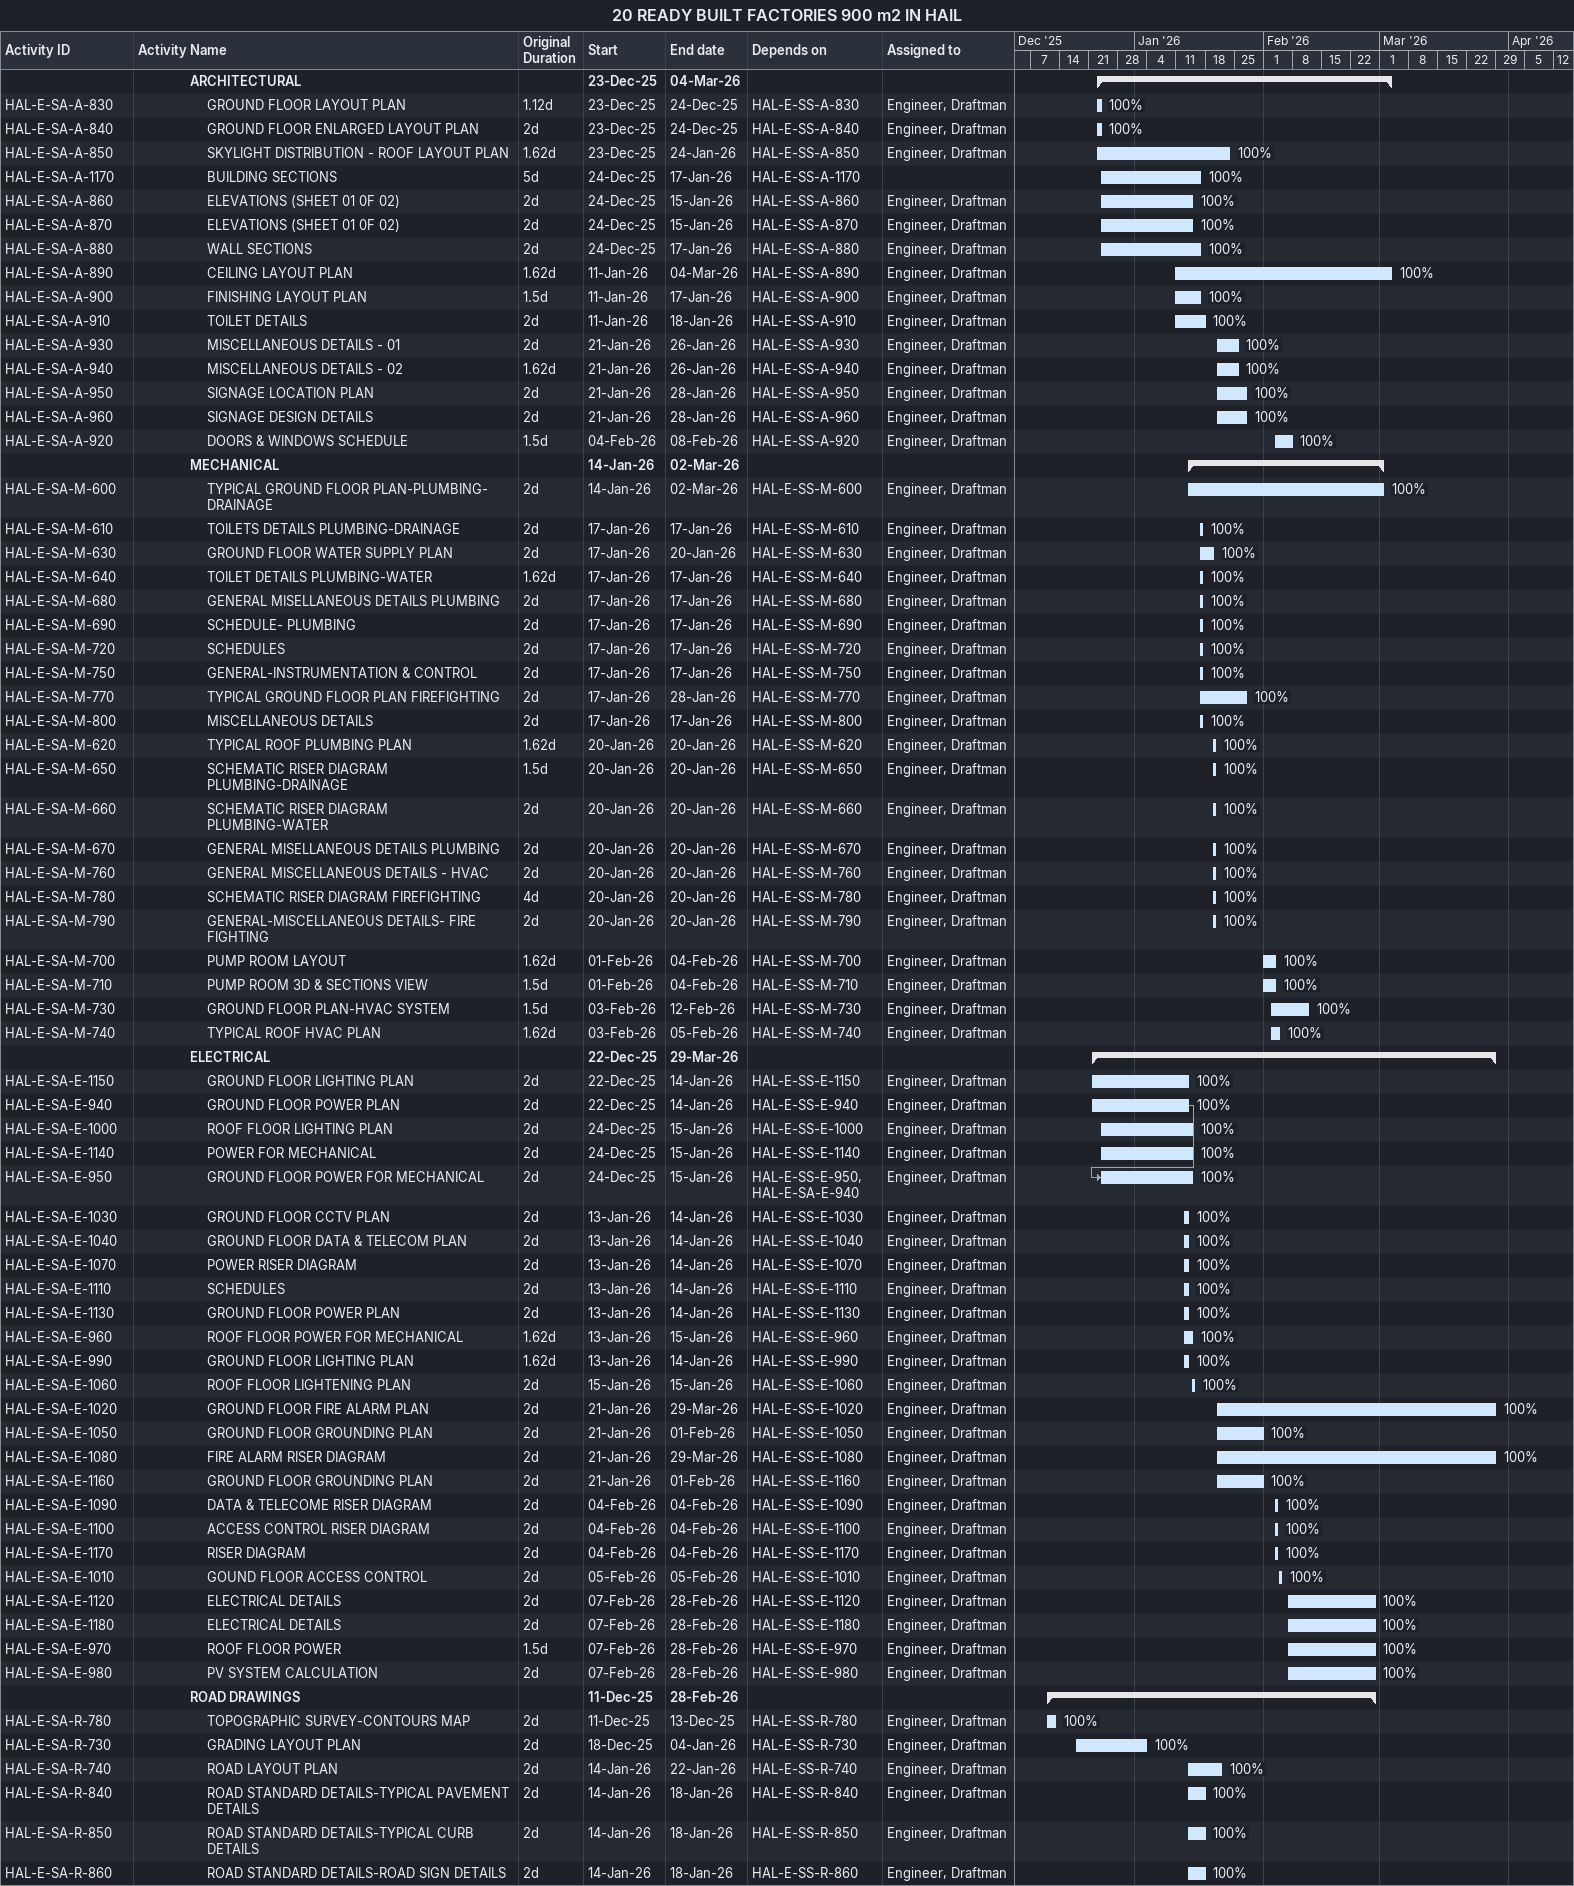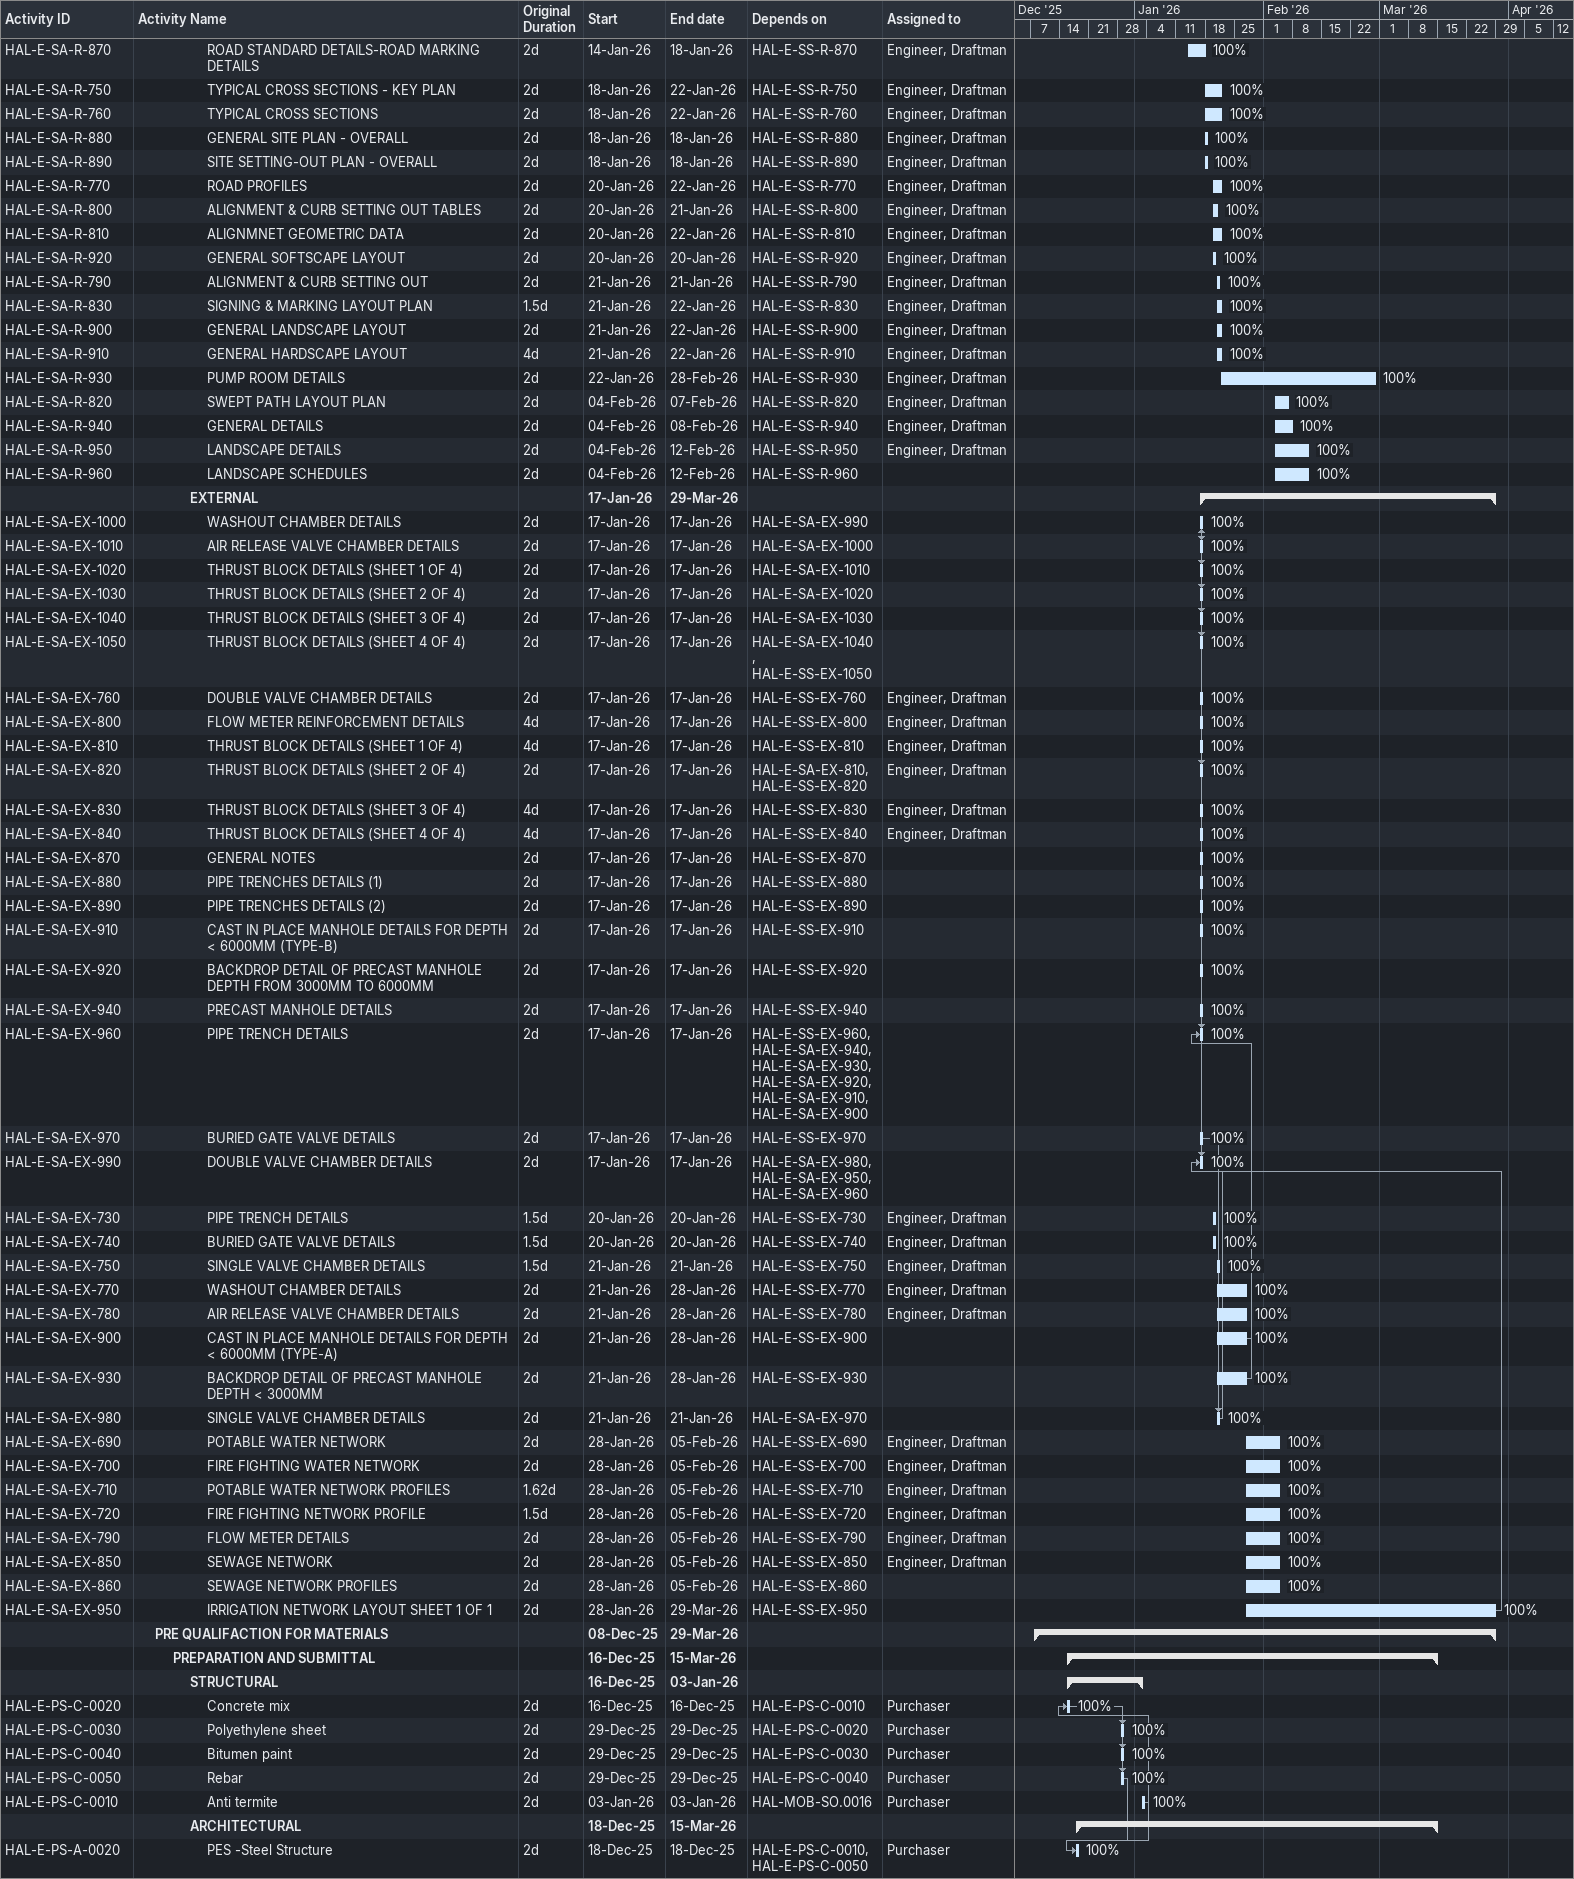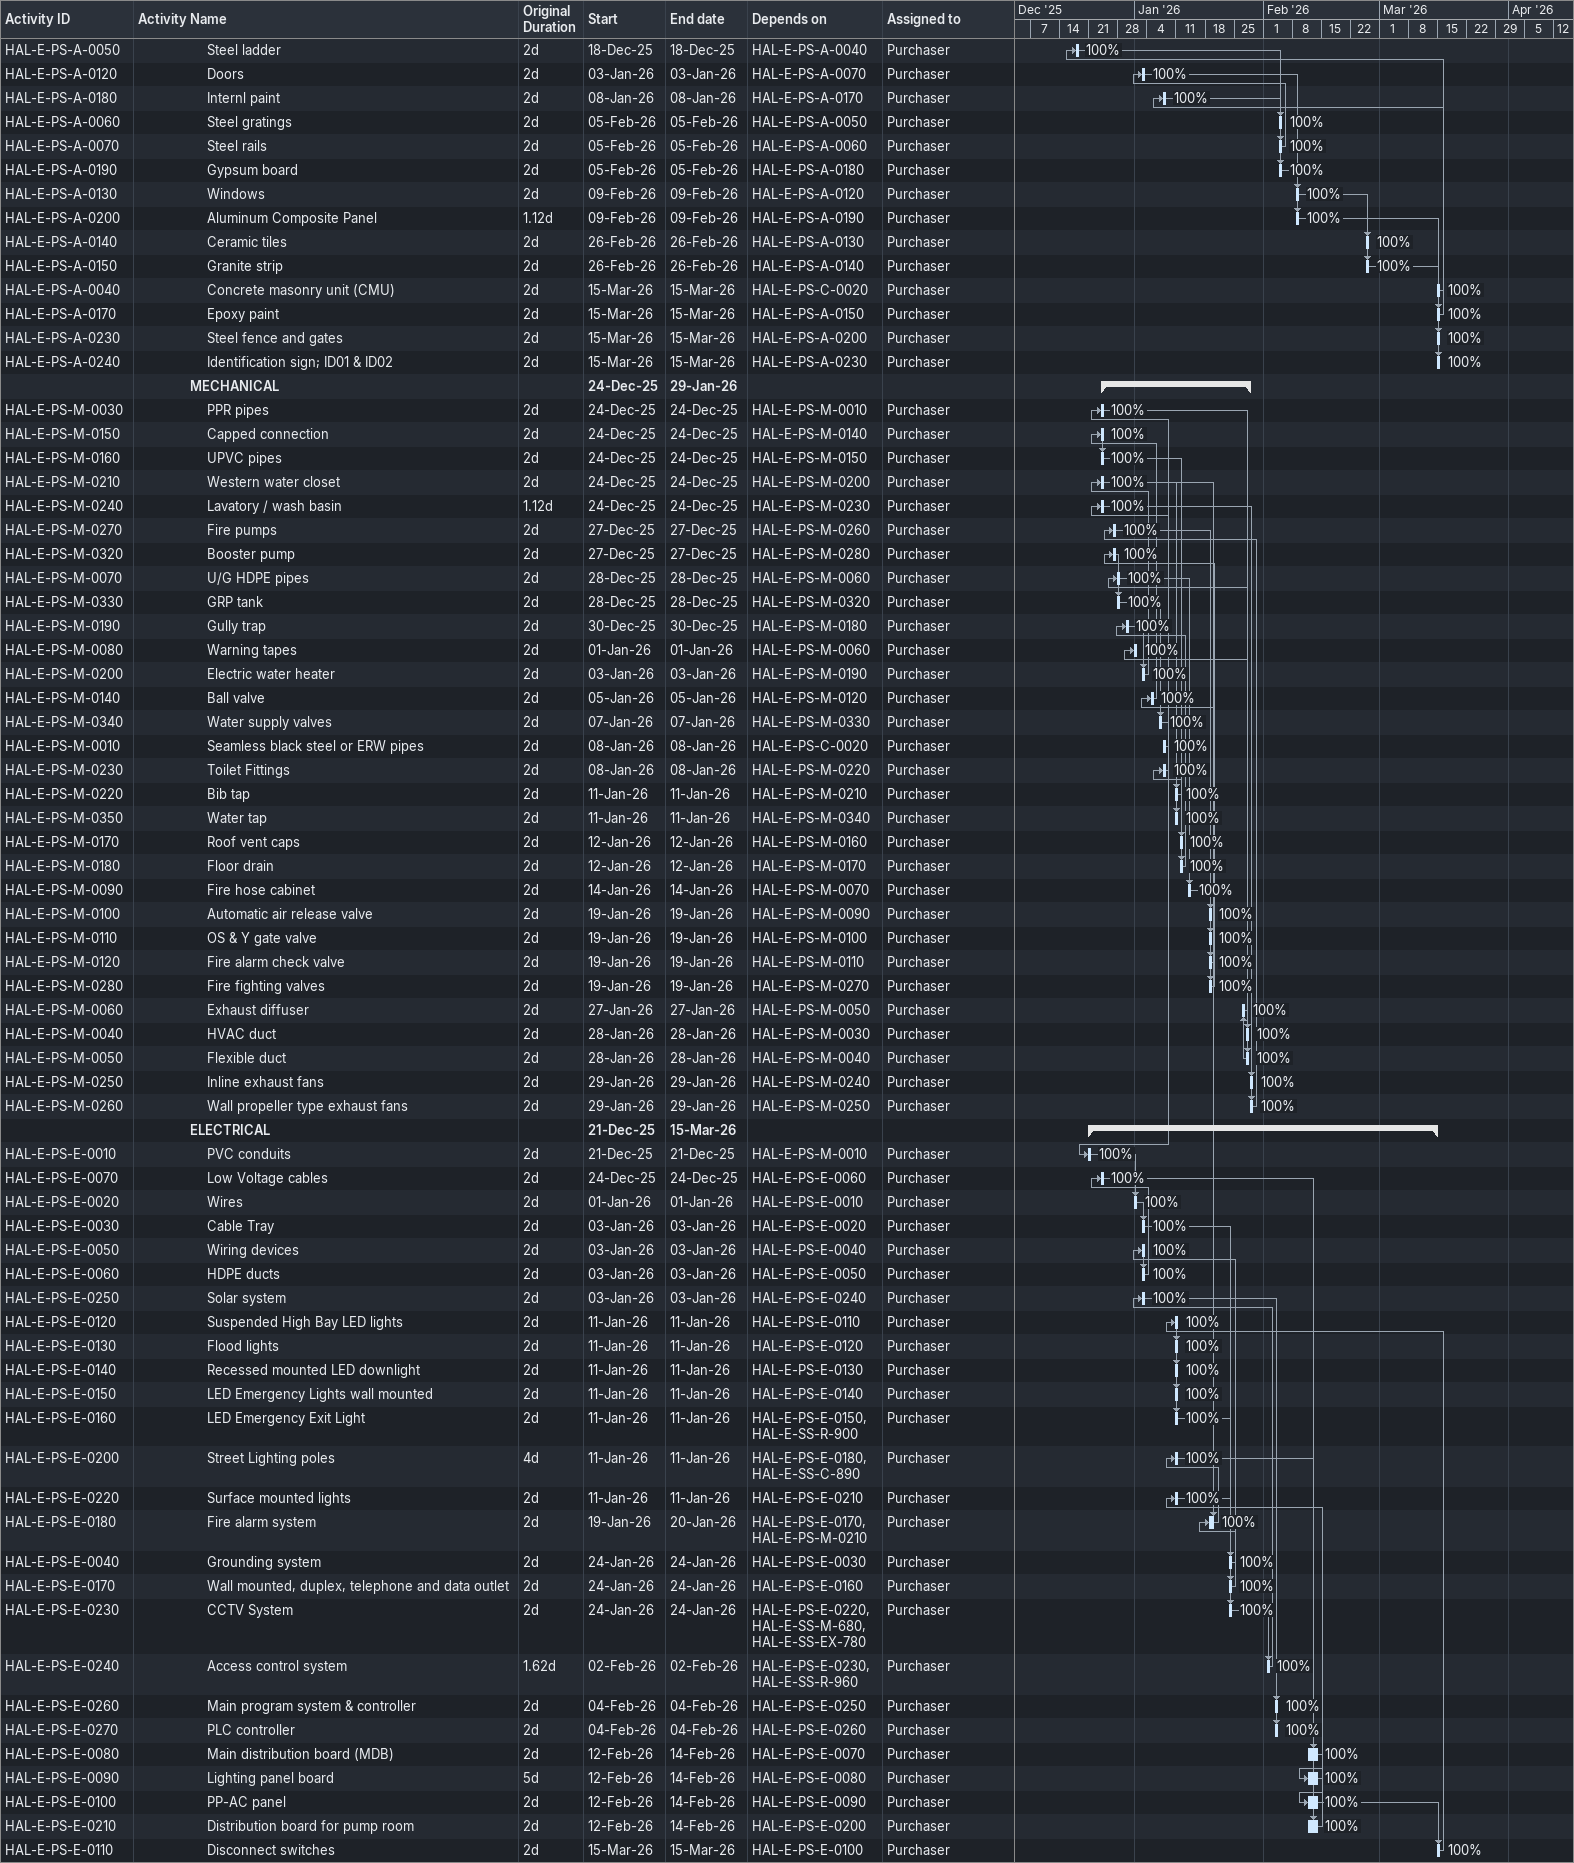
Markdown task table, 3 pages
20 READY BUILT FACTORIES 900 m2 IN HAIL

| ID | Level | Task | Original duration | Start | Finish | Predecessors | Resources | % complete |
|---|---|---|---|---|---|---|---|---|
|  | 4 | **ARCHITECTURAL** |  | 2025-12-23 | 2026-03-04 |  |  |  |
| HAL-E-SA-A-830 | 5 | GROUND FLOOR LAYOUT PLAN | 1.12d | 2025-12-23 | 2025-12-24 | HAL-E-SS-A-830 | Engineer, Draftman | 100 |
| HAL-E-SA-A-840 | 5 | GROUND FLOOR ENLARGED LAYOUT PLAN | 2d | 2025-12-23 | 2025-12-24 | HAL-E-SS-A-840 | Engineer, Draftman | 100 |
| HAL-E-SA-A-850 | 5 | SKYLIGHT DISTRIBUTION - ROOF LAYOUT PLAN | 1.62d | 2025-12-23 | 2026-01-24 | HAL-E-SS-A-850 | Engineer, Draftman | 100 |
| HAL-E-SA-A-1170 | 5 | BUILDING SECTIONS | 5d | 2025-12-24 | 2026-01-17 | HAL-E-SS-A-1170 |  | 100 |
| HAL-E-SA-A-860 | 5 | ELEVATIONS (SHEET 01 0F 02) | 2d | 2025-12-24 | 2026-01-15 | HAL-E-SS-A-860 | Engineer, Draftman | 100 |
| HAL-E-SA-A-870 | 5 | ELEVATIONS (SHEET 01 0F 02) | 2d | 2025-12-24 | 2026-01-15 | HAL-E-SS-A-870 | Engineer, Draftman | 100 |
| HAL-E-SA-A-880 | 5 | WALL SECTIONS | 2d | 2025-12-24 | 2026-01-17 | HAL-E-SS-A-880 | Engineer, Draftman | 100 |
| HAL-E-SA-A-890 | 5 | CEILING LAYOUT PLAN | 1.62d | 2026-01-11 | 2026-03-04 | HAL-E-SS-A-890 | Engineer, Draftman | 100 |
| HAL-E-SA-A-900 | 5 | FINISHING LAYOUT PLAN | 1.5d | 2026-01-11 | 2026-01-17 | HAL-E-SS-A-900 | Engineer, Draftman | 100 |
| HAL-E-SA-A-910 | 5 | TOILET DETAILS | 2d | 2026-01-11 | 2026-01-18 | HAL-E-SS-A-910 | Engineer, Draftman | 100 |
| HAL-E-SA-A-930 | 5 | MISCELLANEOUS DETAILS - 01 | 2d | 2026-01-21 | 2026-01-26 | HAL-E-SS-A-930 | Engineer, Draftman | 100 |
| HAL-E-SA-A-940 | 5 | MISCELLANEOUS DETAILS - 02 | 1.62d | 2026-01-21 | 2026-01-26 | HAL-E-SS-A-940 | Engineer, Draftman | 100 |
| HAL-E-SA-A-950 | 5 | SIGNAGE LOCATION PLAN | 2d | 2026-01-21 | 2026-01-28 | HAL-E-SS-A-950 | Engineer, Draftman | 100 |
| HAL-E-SA-A-960 | 5 | SIGNAGE DESIGN DETAILS | 2d | 2026-01-21 | 2026-01-28 | HAL-E-SS-A-960 | Engineer, Draftman | 100 |
| HAL-E-SA-A-920 | 5 | DOORS & WINDOWS SCHEDULE | 1.5d | 2026-02-04 | 2026-02-08 | HAL-E-SS-A-920 | Engineer, Draftman | 100 |
|  | 4 | **MECHANICAL** |  | 2026-01-14 | 2026-03-02 |  |  |  |
| HAL-E-SA-M-600 | 5 | TYPICAL GROUND FLOOR PLAN-PLUMBING- DRAINAGE | 2d | 2026-01-14 | 2026-03-02 | HAL-E-SS-M-600 | Engineer, Draftman | 100 |
| HAL-E-SA-M-610 | 5 | TOILETS DETAILS PLUMBING-DRAINAGE | 2d | 2026-01-17 | 2026-01-17 | HAL-E-SS-M-610 | Engineer, Draftman | 100 |
| HAL-E-SA-M-630 | 5 | GROUND FLOOR WATER SUPPLY PLAN | 2d | 2026-01-17 | 2026-01-20 | HAL-E-SS-M-630 | Engineer, Draftman | 100 |
| HAL-E-SA-M-640 | 5 | TOILET DETAILS PLUMBING-WATER | 1.62d | 2026-01-17 | 2026-01-17 | HAL-E-SS-M-640 | Engineer, Draftman | 100 |
| HAL-E-SA-M-680 | 5 | GENERAL MISELLANEOUS DETAILS PLUMBING | 2d | 2026-01-17 | 2026-01-17 | HAL-E-SS-M-680 | Engineer, Draftman | 100 |
| HAL-E-SA-M-690 | 5 | SCHEDULE- PLUMBING | 2d | 2026-01-17 | 2026-01-17 | HAL-E-SS-M-690 | Engineer, Draftman | 100 |
| HAL-E-SA-M-720 | 5 | SCHEDULES | 2d | 2026-01-17 | 2026-01-17 | HAL-E-SS-M-720 | Engineer, Draftman | 100 |
| HAL-E-SA-M-750 | 5 | GENERAL-INSTRUMENTATION & CONTROL | 2d | 2026-01-17 | 2026-01-17 | HAL-E-SS-M-750 | Engineer, Draftman | 100 |
| HAL-E-SA-M-770 | 5 | TYPICAL GROUND FLOOR PLAN FIREFIGHTING | 2d | 2026-01-17 | 2026-01-28 | HAL-E-SS-M-770 | Engineer, Draftman | 100 |
| HAL-E-SA-M-800 | 5 | MISCELLANEOUS DETAILS | 2d | 2026-01-17 | 2026-01-17 | HAL-E-SS-M-800 | Engineer, Draftman | 100 |
| HAL-E-SA-M-620 | 5 | TYPICAL ROOF PLUMBING PLAN | 1.62d | 2026-01-20 | 2026-01-20 | HAL-E-SS-M-620 | Engineer, Draftman | 100 |
| HAL-E-SA-M-650 | 5 | SCHEMATIC RISER DIAGRAM PLUMBING-DRAINAGE | 1.5d | 2026-01-20 | 2026-01-20 | HAL-E-SS-M-650 | Engineer, Draftman | 100 |
| HAL-E-SA-M-660 | 5 | SCHEMATIC RISER DIAGRAM PLUMBING-WATER | 2d | 2026-01-20 | 2026-01-20 | HAL-E-SS-M-660 | Engineer, Draftman | 100 |
| HAL-E-SA-M-670 | 5 | GENERAL MISELLANEOUS DETAILS PLUMBING | 2d | 2026-01-20 | 2026-01-20 | HAL-E-SS-M-670 | Engineer, Draftman | 100 |
| HAL-E-SA-M-760 | 5 | GENERAL MISCELLANEOUS DETAILS - HVAC | 2d | 2026-01-20 | 2026-01-20 | HAL-E-SS-M-760 | Engineer, Draftman | 100 |
| HAL-E-SA-M-780 | 5 | SCHEMATIC RISER DIAGRAM FIREFIGHTING | 4d | 2026-01-20 | 2026-01-20 | HAL-E-SS-M-780 | Engineer, Draftman | 100 |
| HAL-E-SA-M-790 | 5 | GENERAL-MISCELLANEOUS DETAILS- FIRE FIGHTING | 2d | 2026-01-20 | 2026-01-20 | HAL-E-SS-M-790 | Engineer, Draftman | 100 |
| HAL-E-SA-M-700 | 5 | PUMP ROOM LAYOUT | 1.62d | 2026-02-01 | 2026-02-04 | HAL-E-SS-M-700 | Engineer, Draftman | 100 |
| HAL-E-SA-M-710 | 5 | PUMP ROOM 3D & SECTIONS VIEW | 1.5d | 2026-02-01 | 2026-02-04 | HAL-E-SS-M-710 | Engineer, Draftman | 100 |
| HAL-E-SA-M-730 | 5 | GROUND FLOOR PLAN-HVAC SYSTEM | 1.5d | 2026-02-03 | 2026-02-12 | HAL-E-SS-M-730 | Engineer, Draftman | 100 |
| HAL-E-SA-M-740 | 5 | TYPICAL ROOF HVAC PLAN | 1.62d | 2026-02-03 | 2026-02-05 | HAL-E-SS-M-740 | Engineer, Draftman | 100 |
|  | 4 | **ELECTRICAL** |  | 2025-12-22 | 2026-03-29 |  |  |  |
| HAL-E-SA-E-1150 | 5 | GROUND FLOOR LIGHTING PLAN | 2d | 2025-12-22 | 2026-01-14 | HAL-E-SS-E-1150 | Engineer, Draftman | 100 |
| HAL-E-SA-E-940 | 5 | GROUND FLOOR POWER PLAN | 2d | 2025-12-22 | 2026-01-14 | HAL-E-SS-E-940 | Engineer, Draftman | 100 |
| HAL-E-SA-E-1000 | 5 | ROOF FLOOR LIGHTING PLAN | 2d | 2025-12-24 | 2026-01-15 | HAL-E-SS-E-1000 | Engineer, Draftman | 100 |
| HAL-E-SA-E-1140 | 5 | POWER FOR MECHANICAL | 2d | 2025-12-24 | 2026-01-15 | HAL-E-SS-E-1140 | Engineer, Draftman | 100 |
| HAL-E-SA-E-950 | 5 | GROUND FLOOR POWER FOR MECHANICAL | 2d | 2025-12-24 | 2026-01-15 | HAL-E-SS-E-950, HAL-E-SA-E-940 | Engineer, Draftman | 100 |
| HAL-E-SA-E-1030 | 5 | GROUND FLOOR CCTV PLAN | 2d | 2026-01-13 | 2026-01-14 | HAL-E-SS-E-1030 | Engineer, Draftman | 100 |
| HAL-E-SA-E-1040 | 5 | GROUND FLOOR DATA & TELECOM PLAN | 2d | 2026-01-13 | 2026-01-14 | HAL-E-SS-E-1040 | Engineer, Draftman | 100 |
| HAL-E-SA-E-1070 | 5 | POWER RISER DIAGRAM | 2d | 2026-01-13 | 2026-01-14 | HAL-E-SS-E-1070 | Engineer, Draftman | 100 |
| HAL-E-SA-E-1110 | 5 | SCHEDULES | 2d | 2026-01-13 | 2026-01-14 | HAL-E-SS-E-1110 | Engineer, Draftman | 100 |
| HAL-E-SA-E-1130 | 5 | GROUND FLOOR POWER PLAN | 2d | 2026-01-13 | 2026-01-14 | HAL-E-SS-E-1130 | Engineer, Draftman | 100 |
| HAL-E-SA-E-960 | 5 | ROOF FLOOR POWER FOR MECHANICAL | 1.62d | 2026-01-13 | 2026-01-15 | HAL-E-SS-E-960 | Engineer, Draftman | 100 |
| HAL-E-SA-E-990 | 5 | GROUND FLOOR LIGHTING PLAN | 1.62d | 2026-01-13 | 2026-01-14 | HAL-E-SS-E-990 | Engineer, Draftman | 100 |
| HAL-E-SA-E-1060 | 5 | ROOF FLOOR LIGHTENING PLAN | 2d | 2026-01-15 | 2026-01-15 | HAL-E-SS-E-1060 | Engineer, Draftman | 100 |
| HAL-E-SA-E-1020 | 5 | GROUND FLOOR FIRE ALARM PLAN | 2d | 2026-01-21 | 2026-03-29 | HAL-E-SS-E-1020 | Engineer, Draftman | 100 |
| HAL-E-SA-E-1050 | 5 | GROUND FLOOR GROUNDING PLAN | 2d | 2026-01-21 | 2026-02-01 | HAL-E-SS-E-1050 | Engineer, Draftman | 100 |
| HAL-E-SA-E-1080 | 5 | FIRE ALARM RISER DIAGRAM | 2d | 2026-01-21 | 2026-03-29 | HAL-E-SS-E-1080 | Engineer, Draftman | 100 |
| HAL-E-SA-E-1160 | 5 | GROUND FLOOR GROUNDING PLAN | 2d | 2026-01-21 | 2026-02-01 | HAL-E-SS-E-1160 | Engineer, Draftman | 100 |
| HAL-E-SA-E-1090 | 5 | DATA & TELECOME RISER DIAGRAM | 2d | 2026-02-04 | 2026-02-04 | HAL-E-SS-E-1090 | Engineer, Draftman | 100 |
| HAL-E-SA-E-1100 | 5 | ACCESS CONTROL RISER DIAGRAM | 2d | 2026-02-04 | 2026-02-04 | HAL-E-SS-E-1100 | Engineer, Draftman | 100 |
| HAL-E-SA-E-1170 | 5 | RISER DIAGRAM | 2d | 2026-02-04 | 2026-02-04 | HAL-E-SS-E-1170 | Engineer, Draftman | 100 |
| HAL-E-SA-E-1010 | 5 | GOUND FLOOR ACCESS CONTROL | 2d | 2026-02-05 | 2026-02-05 | HAL-E-SS-E-1010 | Engineer, Draftman | 100 |
| HAL-E-SA-E-1120 | 5 | ELECTRICAL DETAILS | 2d | 2026-02-07 | 2026-02-28 | HAL-E-SS-E-1120 | Engineer, Draftman | 100 |
| HAL-E-SA-E-1180 | 5 | ELECTRICAL DETAILS | 2d | 2026-02-07 | 2026-02-28 | HAL-E-SS-E-1180 | Engineer, Draftman | 100 |
| HAL-E-SA-E-970 | 5 | ROOF FLOOR POWER | 1.5d | 2026-02-07 | 2026-02-28 | HAL-E-SS-E-970 | Engineer, Draftman | 100 |
| HAL-E-SA-E-980 | 5 | PV SYSTEM CALCULATION | 2d | 2026-02-07 | 2026-02-28 | HAL-E-SS-E-980 | Engineer, Draftman | 100 |
|  | 4 | **ROAD DRAWINGS** |  | 2025-12-11 | 2026-02-28 |  |  |  |
| HAL-E-SA-R-780 | 5 | TOPOGRAPHIC SURVEY-CONTOURS MAP | 2d | 2025-12-11 | 2025-12-13 | HAL-E-SS-R-780 | Engineer, Draftman | 100 |
| HAL-E-SA-R-730 | 5 | GRADING LAYOUT PLAN | 2d | 2025-12-18 | 2026-01-04 | HAL-E-SS-R-730 | Engineer, Draftman | 100 |
| HAL-E-SA-R-740 | 5 | ROAD LAYOUT PLAN | 2d | 2026-01-14 | 2026-01-22 | HAL-E-SS-R-740 | Engineer, Draftman | 100 |
| HAL-E-SA-R-840 | 5 | ROAD STANDARD DETAILS-TYPICAL PAVEMENT DETAILS | 2d | 2026-01-14 | 2026-01-18 | HAL-E-SS-R-840 | Engineer, Draftman | 100 |
| HAL-E-SA-R-850 | 5 | ROAD STANDARD DETAILS-TYPICAL CURB DETAILS | 2d | 2026-01-14 | 2026-01-18 | HAL-E-SS-R-850 | Engineer, Draftman | 100 |
| HAL-E-SA-R-860 | 5 | ROAD STANDARD DETAILS-ROAD SIGN DETAILS | 2d | 2026-01-14 | 2026-01-18 | HAL-E-SS-R-860 | Engineer, Draftman | 100 |
| HAL-E-SA-R-870 | 5 | ROAD STANDARD DETAILS-ROAD MARKING DETAILS | 2d | 2026-01-14 | 2026-01-18 | HAL-E-SS-R-870 | Engineer, Draftman | 100 |
| HAL-E-SA-R-750 | 5 | TYPICAL CROSS SECTIONS - KEY PLAN | 2d | 2026-01-18 | 2026-01-22 | HAL-E-SS-R-750 | Engineer, Draftman | 100 |
| HAL-E-SA-R-760 | 5 | TYPICAL CROSS SECTIONS | 2d | 2026-01-18 | 2026-01-22 | HAL-E-SS-R-760 | Engineer, Draftman | 100 |
| HAL-E-SA-R-880 | 5 | GENERAL SITE PLAN - OVERALL | 2d | 2026-01-18 | 2026-01-18 | HAL-E-SS-R-880 | Engineer, Draftman | 100 |
| HAL-E-SA-R-890 | 5 | SITE SETTING-OUT PLAN - OVERALL | 2d | 2026-01-18 | 2026-01-18 | HAL-E-SS-R-890 | Engineer, Draftman | 100 |
| HAL-E-SA-R-770 | 5 | ROAD PROFILES | 2d | 2026-01-20 | 2026-01-22 | HAL-E-SS-R-770 | Engineer, Draftman | 100 |
| HAL-E-SA-R-800 | 5 | ALIGNMENT & CURB SETTING OUT TABLES | 2d | 2026-01-20 | 2026-01-21 | HAL-E-SS-R-800 | Engineer, Draftman | 100 |
| HAL-E-SA-R-810 | 5 | ALIGNMNET GEOMETRIC DATA | 2d | 2026-01-20 | 2026-01-22 | HAL-E-SS-R-810 | Engineer, Draftman | 100 |
| HAL-E-SA-R-920 | 5 | GENERAL SOFTSCAPE LAYOUT | 2d | 2026-01-20 | 2026-01-20 | HAL-E-SS-R-920 | Engineer, Draftman | 100 |
| HAL-E-SA-R-790 | 5 | ALIGNMENT & CURB SETTING OUT | 2d | 2026-01-21 | 2026-01-21 | HAL-E-SS-R-790 | Engineer, Draftman | 100 |
| HAL-E-SA-R-830 | 5 | SIGNING & MARKING LAYOUT PLAN | 1.5d | 2026-01-21 | 2026-01-22 | HAL-E-SS-R-830 | Engineer, Draftman | 100 |
| HAL-E-SA-R-900 | 5 | GENERAL LANDSCAPE LAYOUT | 2d | 2026-01-21 | 2026-01-22 | HAL-E-SS-R-900 | Engineer, Draftman | 100 |
| HAL-E-SA-R-910 | 5 | GENERAL HARDSCAPE LAYOUT | 4d | 2026-01-21 | 2026-01-22 | HAL-E-SS-R-910 | Engineer, Draftman | 100 |
| HAL-E-SA-R-930 | 5 | PUMP ROOM DETAILS | 2d | 2026-01-22 | 2026-02-28 | HAL-E-SS-R-930 | Engineer, Draftman | 100 |
| HAL-E-SA-R-820 | 5 | SWEPT PATH LAYOUT PLAN | 2d | 2026-02-04 | 2026-02-07 | HAL-E-SS-R-820 | Engineer, Draftman | 100 |
| HAL-E-SA-R-940 | 5 | GENERAL DETAILS | 2d | 2026-02-04 | 2026-02-08 | HAL-E-SS-R-940 | Engineer, Draftman | 100 |
| HAL-E-SA-R-950 | 5 | LANDSCAPE DETAILS | 2d | 2026-02-04 | 2026-02-12 | HAL-E-SS-R-950 | Engineer, Draftman | 100 |
| HAL-E-SA-R-960 | 5 | LANDSCAPE SCHEDULES | 2d | 2026-02-04 | 2026-02-12 | HAL-E-SS-R-960 |  | 100 |
|  | 4 | **EXTERNAL** |  | 2026-01-17 | 2026-03-29 |  |  |  |
| HAL-E-SA-EX-1000 | 5 | WASHOUT CHAMBER DETAILS | 2d | 2026-01-17 | 2026-01-17 | HAL-E-SA-EX-990 |  | 100 |
| HAL-E-SA-EX-1010 | 5 | AIR RELEASE VALVE CHAMBER DETAILS | 2d | 2026-01-17 | 2026-01-17 | HAL-E-SA-EX-1000 |  | 100 |
| HAL-E-SA-EX-1020 | 5 | THRUST BLOCK DETAILS (SHEET 1 OF 4) | 2d | 2026-01-17 | 2026-01-17 | HAL-E-SA-EX-1010 |  | 100 |
| HAL-E-SA-EX-1030 | 5 | THRUST BLOCK DETAILS (SHEET 2 OF 4) | 2d | 2026-01-17 | 2026-01-17 | HAL-E-SA-EX-1020 |  | 100 |
| HAL-E-SA-EX-1040 | 5 | THRUST BLOCK DETAILS (SHEET 3 OF 4) | 2d | 2026-01-17 | 2026-01-17 | HAL-E-SA-EX-1030 |  | 100 |
| HAL-E-SA-EX-1050 | 5 | THRUST BLOCK DETAILS (SHEET 4 OF 4) | 2d | 2026-01-17 | 2026-01-17 | HAL-E-SA-EX-1040, HAL-E-SS-EX-1050 |  | 100 |
| HAL-E-SA-EX-760 | 5 | DOUBLE VALVE CHAMBER DETAILS | 2d | 2026-01-17 | 2026-01-17 | HAL-E-SS-EX-760 | Engineer, Draftman | 100 |
| HAL-E-SA-EX-800 | 5 | FLOW METER REINFORCEMENT DETAILS | 4d | 2026-01-17 | 2026-01-17 | HAL-E-SS-EX-800 | Engineer, Draftman | 100 |
| HAL-E-SA-EX-810 | 5 | THRUST BLOCK DETAILS (SHEET 1 OF 4) | 4d | 2026-01-17 | 2026-01-17 | HAL-E-SS-EX-810 | Engineer, Draftman | 100 |
| HAL-E-SA-EX-820 | 5 | THRUST BLOCK DETAILS (SHEET 2 OF 4) | 2d | 2026-01-17 | 2026-01-17 | HAL-E-SA-EX-810, HAL-E-SS-EX-820 | Engineer, Draftman | 100 |
| HAL-E-SA-EX-830 | 5 | THRUST BLOCK DETAILS (SHEET 3 OF 4) | 4d | 2026-01-17 | 2026-01-17 | HAL-E-SS-EX-830 | Engineer, Draftman | 100 |
| HAL-E-SA-EX-840 | 5 | THRUST BLOCK DETAILS (SHEET 4 OF 4) | 4d | 2026-01-17 | 2026-01-17 | HAL-E-SS-EX-840 | Engineer, Draftman | 100 |
| HAL-E-SA-EX-870 | 5 | GENERAL NOTES | 2d | 2026-01-17 | 2026-01-17 | HAL-E-SS-EX-870 |  | 100 |
| HAL-E-SA-EX-880 | 5 | PIPE TRENCHES DETAILS (1) | 2d | 2026-01-17 | 2026-01-17 | HAL-E-SS-EX-880 |  | 100 |
| HAL-E-SA-EX-890 | 5 | PIPE TRENCHES DETAILS (2) | 2d | 2026-01-17 | 2026-01-17 | HAL-E-SS-EX-890 |  | 100 |
| HAL-E-SA-EX-910 | 5 | CAST IN PLACE MANHOLE DETAILS FOR DEPTH < 6000MM (TYPE-B) | 2d | 2026-01-17 | 2026-01-17 | HAL-E-SS-EX-910 |  | 100 |
| HAL-E-SA-EX-920 | 5 | BACKDROP DETAIL OF PRECAST MANHOLE DEPTH FROM 3000MM TO 6000MM | 2d | 2026-01-17 | 2026-01-17 | HAL-E-SS-EX-920 |  | 100 |
| HAL-E-SA-EX-940 | 5 | PRECAST MANHOLE DETAILS | 2d | 2026-01-17 | 2026-01-17 | HAL-E-SS-EX-940 |  | 100 |
| HAL-E-SA-EX-960 | 5 | PIPE TRENCH DETAILS | 2d | 2026-01-17 | 2026-01-17 | HAL-E-SS-EX-960, HAL-E-SA-EX-940, HAL-E-SA-EX-930, HAL-E-SA-EX-920, HAL-E-SA-EX-910, HAL-E-SA-EX-900 |  | 100 |
| HAL-E-SA-EX-970 | 5 | BURIED GATE VALVE DETAILS | 2d | 2026-01-17 | 2026-01-17 | HAL-E-SS-EX-970 |  | 100 |
| HAL-E-SA-EX-990 | 5 | DOUBLE VALVE CHAMBER DETAILS | 2d | 2026-01-17 | 2026-01-17 | HAL-E-SA-EX-980, HAL-E-SA-EX-950, HAL-E-SA-EX-960 |  | 100 |
| HAL-E-SA-EX-730 | 5 | PIPE TRENCH DETAILS | 1.5d | 2026-01-20 | 2026-01-20 | HAL-E-SS-EX-730 | Engineer, Draftman | 100 |
| HAL-E-SA-EX-740 | 5 | BURIED GATE VALVE DETAILS | 1.5d | 2026-01-20 | 2026-01-20 | HAL-E-SS-EX-740 | Engineer, Draftman | 100 |
| HAL-E-SA-EX-750 | 5 | SINGLE VALVE CHAMBER DETAILS | 1.5d | 2026-01-21 | 2026-01-21 | HAL-E-SS-EX-750 | Engineer, Draftman | 100 |
| HAL-E-SA-EX-770 | 5 | WASHOUT CHAMBER DETAILS | 2d | 2026-01-21 | 2026-01-28 | HAL-E-SS-EX-770 | Engineer, Draftman | 100 |
| HAL-E-SA-EX-780 | 5 | AIR RELEASE VALVE CHAMBER DETAILS | 2d | 2026-01-21 | 2026-01-28 | HAL-E-SS-EX-780 | Engineer, Draftman | 100 |
| HAL-E-SA-EX-900 | 5 | CAST IN PLACE MANHOLE DETAILS FOR DEPTH < 6000MM (TYPE-A) | 2d | 2026-01-21 | 2026-01-28 | HAL-E-SS-EX-900 |  | 100 |
| HAL-E-SA-EX-930 | 5 | BACKDROP DETAIL OF PRECAST MANHOLE DEPTH < 3000MM | 2d | 2026-01-21 | 2026-01-28 | HAL-E-SS-EX-930 |  | 100 |
| HAL-E-SA-EX-980 | 5 | SINGLE VALVE CHAMBER DETAILS | 2d | 2026-01-21 | 2026-01-21 | HAL-E-SA-EX-970 |  | 100 |
| HAL-E-SA-EX-690 | 5 | POTABLE WATER NETWORK | 2d | 2026-01-28 | 2026-02-05 | HAL-E-SS-EX-690 | Engineer, Draftman | 100 |
| HAL-E-SA-EX-700 | 5 | FIRE FIGHTING WATER NETWORK | 2d | 2026-01-28 | 2026-02-05 | HAL-E-SS-EX-700 | Engineer, Draftman | 100 |
| HAL-E-SA-EX-710 | 5 | POTABLE WATER NETWORK PROFILES | 1.62d | 2026-01-28 | 2026-02-05 | HAL-E-SS-EX-710 | Engineer, Draftman | 100 |
| HAL-E-SA-EX-720 | 5 | FIRE FIGHTING NETWORK PROFILE | 1.5d | 2026-01-28 | 2026-02-05 | HAL-E-SS-EX-720 | Engineer, Draftman | 100 |
| HAL-E-SA-EX-790 | 5 | FLOW METER DETAILS | 2d | 2026-01-28 | 2026-02-05 | HAL-E-SS-EX-790 | Engineer, Draftman | 100 |
| HAL-E-SA-EX-850 | 5 | SEWAGE NETWORK | 2d | 2026-01-28 | 2026-02-05 | HAL-E-SS-EX-850 | Engineer, Draftman | 100 |
| HAL-E-SA-EX-860 | 5 | SEWAGE NETWORK PROFILES | 2d | 2026-01-28 | 2026-02-05 | HAL-E-SS-EX-860 |  | 100 |
| HAL-E-SA-EX-950 | 5 | IRRIGATION NETWORK LAYOUT SHEET 1 OF 1 | 2d | 2026-01-28 | 2026-03-29 | HAL-E-SS-EX-950 |  | 100 |
|  | 2 | **PRE QUALIFACTION FOR MATERIALS** |  | 2025-12-08 | 2026-03-29 |  |  |  |
|  | 3 | **PREPARATION AND SUBMITTAL** |  | 2025-12-16 | 2026-03-15 |  |  |  |
|  | 4 | **STRUCTURAL** |  | 2025-12-16 | 2026-01-03 |  |  |  |
| HAL-E-PS-C-0020 | 5 | Concrete mix | 2d | 2025-12-16 | 2025-12-16 | HAL-E-PS-C-0010 | Purchaser | 100 |
| HAL-E-PS-C-0030 | 5 | Polyethylene sheet | 2d | 2025-12-29 | 2025-12-29 | HAL-E-PS-C-0020 | Purchaser | 100 |
| HAL-E-PS-C-0040 | 5 | Bitumen paint | 2d | 2025-12-29 | 2025-12-29 | HAL-E-PS-C-0030 | Purchaser | 100 |
| HAL-E-PS-C-0050 | 5 | Rebar | 2d | 2025-12-29 | 2025-12-29 | HAL-E-PS-C-0040 | Purchaser | 100 |
| HAL-E-PS-C-0010 | 5 | Anti termite | 2d | 2026-01-03 | 2026-01-03 | HAL-MOB-SO.0016 | Purchaser | 100 |
|  | 4 | **ARCHITECTURAL** |  | 2025-12-18 | 2026-03-15 |  |  |  |
| HAL-E-PS-A-0020 | 5 | PES -Steel Structure | 2d | 2025-12-18 | 2025-12-18 | HAL-E-PS-C-0010, HAL-E-PS-C-0050 | Purchaser | 100 |
| HAL-E-PS-A-0050 | 5 | Steel ladder | 2d | 2025-12-18 | 2025-12-18 | HAL-E-PS-A-0040 | Purchaser | 100 |
| HAL-E-PS-A-0120 | 5 | Doors | 2d | 2026-01-03 | 2026-01-03 | HAL-E-PS-A-0070 | Purchaser | 100 |
| HAL-E-PS-A-0180 | 5 | Internl paint | 2d | 2026-01-08 | 2026-01-08 | HAL-E-PS-A-0170 | Purchaser | 100 |
| HAL-E-PS-A-0060 | 5 | Steel gratings | 2d | 2026-02-05 | 2026-02-05 | HAL-E-PS-A-0050 | Purchaser | 100 |
| HAL-E-PS-A-0070 | 5 | Steel rails | 2d | 2026-02-05 | 2026-02-05 | HAL-E-PS-A-0060 | Purchaser | 100 |
| HAL-E-PS-A-0190 | 5 | Gypsum board | 2d | 2026-02-05 | 2026-02-05 | HAL-E-PS-A-0180 | Purchaser | 100 |
| HAL-E-PS-A-0130 | 5 | Windows | 2d | 2026-02-09 | 2026-02-09 | HAL-E-PS-A-0120 | Purchaser | 100 |
| HAL-E-PS-A-0200 | 5 | Aluminum Composite Panel | 1.12d | 2026-02-09 | 2026-02-09 | HAL-E-PS-A-0190 | Purchaser | 100 |
| HAL-E-PS-A-0140 | 5 | Ceramic tiles | 2d | 2026-02-26 | 2026-02-26 | HAL-E-PS-A-0130 | Purchaser | 100 |
| HAL-E-PS-A-0150 | 5 | Granite strip | 2d | 2026-02-26 | 2026-02-26 | HAL-E-PS-A-0140 | Purchaser | 100 |
| HAL-E-PS-A-0040 | 5 | Concrete masonry unit (CMU) | 2d | 2026-03-15 | 2026-03-15 | HAL-E-PS-C-0020 | Purchaser | 100 |
| HAL-E-PS-A-0170 | 5 | Epoxy paint | 2d | 2026-03-15 | 2026-03-15 | HAL-E-PS-A-0150 | Purchaser | 100 |
| HAL-E-PS-A-0230 | 5 | Steel fence and gates | 2d | 2026-03-15 | 2026-03-15 | HAL-E-PS-A-0200 | Purchaser | 100 |
| HAL-E-PS-A-0240 | 5 | Identification sign; ID01 & ID02 | 2d | 2026-03-15 | 2026-03-15 | HAL-E-PS-A-0230 | Purchaser | 100 |
|  | 4 | **MECHANICAL** |  | 2025-12-24 | 2026-01-29 |  |  |  |
| HAL-E-PS-M-0030 | 5 | PPR pipes | 2d | 2025-12-24 | 2025-12-24 | HAL-E-PS-M-0010 | Purchaser | 100 |
| HAL-E-PS-M-0150 | 5 | Capped connection | 2d | 2025-12-24 | 2025-12-24 | HAL-E-PS-M-0140 | Purchaser | 100 |
| HAL-E-PS-M-0160 | 5 | UPVC pipes | 2d | 2025-12-24 | 2025-12-24 | HAL-E-PS-M-0150 | Purchaser | 100 |
| HAL-E-PS-M-0210 | 5 | Western water closet | 2d | 2025-12-24 | 2025-12-24 | HAL-E-PS-M-0200 | Purchaser | 100 |
| HAL-E-PS-M-0240 | 5 | Lavatory / wash basin | 1.12d | 2025-12-24 | 2025-12-24 | HAL-E-PS-M-0230 | Purchaser | 100 |
| HAL-E-PS-M-0270 | 5 | Fire pumps | 2d | 2025-12-27 | 2025-12-27 | HAL-E-PS-M-0260 | Purchaser | 100 |
| HAL-E-PS-M-0320 | 5 | Booster pump | 2d | 2025-12-27 | 2025-12-27 | HAL-E-PS-M-0280 | Purchaser | 100 |
| HAL-E-PS-M-0070 | 5 | U/G HDPE pipes | 2d | 2025-12-28 | 2025-12-28 | HAL-E-PS-M-0060 | Purchaser | 100 |
| HAL-E-PS-M-0330 | 5 | GRP tank | 2d | 2025-12-28 | 2025-12-28 | HAL-E-PS-M-0320 | Purchaser | 100 |
| HAL-E-PS-M-0190 | 5 | Gully trap | 2d | 2025-12-30 | 2025-12-30 | HAL-E-PS-M-0180 | Purchaser | 100 |
| HAL-E-PS-M-0080 | 5 | Warning tapes | 2d | 2026-01-01 | 2026-01-01 | HAL-E-PS-M-0060 | Purchaser | 100 |
| HAL-E-PS-M-0200 | 5 | Electric water heater | 2d | 2026-01-03 | 2026-01-03 | HAL-E-PS-M-0190 | Purchaser | 100 |
| HAL-E-PS-M-0140 | 5 | Ball valve | 2d | 2026-01-05 | 2026-01-05 | HAL-E-PS-M-0120 | Purchaser | 100 |
| HAL-E-PS-M-0340 | 5 | Water supply valves | 2d | 2026-01-07 | 2026-01-07 | HAL-E-PS-M-0330 | Purchaser | 100 |
| HAL-E-PS-M-0010 | 5 | Seamless black steel or ERW pipes | 2d | 2026-01-08 | 2026-01-08 | HAL-E-PS-C-0020 | Purchaser | 100 |
| HAL-E-PS-M-0230 | 5 | Toilet Fittings | 2d | 2026-01-08 | 2026-01-08 | HAL-E-PS-M-0220 | Purchaser | 100 |
| HAL-E-PS-M-0220 | 5 | Bib tap | 2d | 2026-01-11 | 2026-01-11 | HAL-E-PS-M-0210 | Purchaser | 100 |
| HAL-E-PS-M-0350 | 5 | Water tap | 2d | 2026-01-11 | 2026-01-11 | HAL-E-PS-M-0340 | Purchaser | 100 |
| HAL-E-PS-M-0170 | 5 | Roof vent caps | 2d | 2026-01-12 | 2026-01-12 | HAL-E-PS-M-0160 | Purchaser | 100 |
| HAL-E-PS-M-0180 | 5 | Floor drain | 2d | 2026-01-12 | 2026-01-12 | HAL-E-PS-M-0170 | Purchaser | 100 |
| HAL-E-PS-M-0090 | 5 | Fire hose cabinet | 2d | 2026-01-14 | 2026-01-14 | HAL-E-PS-M-0070 | Purchaser | 100 |
| HAL-E-PS-M-0100 | 5 | Automatic air release valve | 2d | 2026-01-19 | 2026-01-19 | HAL-E-PS-M-0090 | Purchaser | 100 |
| HAL-E-PS-M-0110 | 5 | OS & Y gate valve | 2d | 2026-01-19 | 2026-01-19 | HAL-E-PS-M-0100 | Purchaser | 100 |
| HAL-E-PS-M-0120 | 5 | Fire alarm check valve | 2d | 2026-01-19 | 2026-01-19 | HAL-E-PS-M-0110 | Purchaser | 100 |
| HAL-E-PS-M-0280 | 5 | Fire fighting valves | 2d | 2026-01-19 | 2026-01-19 | HAL-E-PS-M-0270 | Purchaser | 100 |
| HAL-E-PS-M-0060 | 5 | Exhaust diffuser | 2d | 2026-01-27 | 2026-01-27 | HAL-E-PS-M-0050 | Purchaser | 100 |
| HAL-E-PS-M-0040 | 5 | HVAC duct | 2d | 2026-01-28 | 2026-01-28 | HAL-E-PS-M-0030 | Purchaser | 100 |
| HAL-E-PS-M-0050 | 5 | Flexible duct | 2d | 2026-01-28 | 2026-01-28 | HAL-E-PS-M-0040 | Purchaser | 100 |
| HAL-E-PS-M-0250 | 5 | Inline exhaust fans | 2d | 2026-01-29 | 2026-01-29 | HAL-E-PS-M-0240 | Purchaser | 100 |
| HAL-E-PS-M-0260 | 5 | Wall propeller type exhaust fans | 2d | 2026-01-29 | 2026-01-29 | HAL-E-PS-M-0250 | Purchaser | 100 |
|  | 4 | **ELECTRICAL** |  | 2025-12-21 | 2026-03-15 |  |  |  |
| HAL-E-PS-E-0010 | 5 | PVC conduits | 2d | 2025-12-21 | 2025-12-21 | HAL-E-PS-M-0010 | Purchaser | 100 |
| HAL-E-PS-E-0070 | 5 | Low Voltage cables | 2d | 2025-12-24 | 2025-12-24 | HAL-E-PS-E-0060 | Purchaser | 100 |
| HAL-E-PS-E-0020 | 5 | Wires | 2d | 2026-01-01 | 2026-01-01 | HAL-E-PS-E-0010 | Purchaser | 100 |
| HAL-E-PS-E-0030 | 5 | Cable Tray | 2d | 2026-01-03 | 2026-01-03 | HAL-E-PS-E-0020 | Purchaser | 100 |
| HAL-E-PS-E-0050 | 5 | Wiring devices | 2d | 2026-01-03 | 2026-01-03 | HAL-E-PS-E-0040 | Purchaser | 100 |
| HAL-E-PS-E-0060 | 5 | HDPE ducts | 2d | 2026-01-03 | 2026-01-03 | HAL-E-PS-E-0050 | Purchaser | 100 |
| HAL-E-PS-E-0250 | 5 | Solar system | 2d | 2026-01-03 | 2026-01-03 | HAL-E-PS-E-0240 | Purchaser | 100 |
| HAL-E-PS-E-0120 | 5 | Suspended High Bay LED lights | 2d | 2026-01-11 | 2026-01-11 | HAL-E-PS-E-0110 | Purchaser | 100 |
| HAL-E-PS-E-0130 | 5 | Flood lights | 2d | 2026-01-11 | 2026-01-11 | HAL-E-PS-E-0120 | Purchaser | 100 |
| HAL-E-PS-E-0140 | 5 | Recessed mounted LED downlight | 2d | 2026-01-11 | 2026-01-11 | HAL-E-PS-E-0130 | Purchaser | 100 |
| HAL-E-PS-E-0150 | 5 | LED Emergency Lights wall mounted | 2d | 2026-01-11 | 2026-01-11 | HAL-E-PS-E-0140 | Purchaser | 100 |
| HAL-E-PS-E-0160 | 5 | LED Emergency Exit Light | 2d | 2026-01-11 | 2026-01-11 | HAL-E-PS-E-0150, HAL-E-SS-R-900 | Purchaser | 100 |
| HAL-E-PS-E-0200 | 5 | Street Lighting poles | 4d | 2026-01-11 | 2026-01-11 | HAL-E-PS-E-0180, HAL-E-SS-C-890 | Purchaser | 100 |
| HAL-E-PS-E-0220 | 5 | Surface mounted lights | 2d | 2026-01-11 | 2026-01-11 | HAL-E-PS-E-0210 | Purchaser | 100 |
| HAL-E-PS-E-0180 | 5 | Fire alarm system | 2d | 2026-01-19 | 2026-01-20 | HAL-E-PS-E-0170, HAL-E-PS-M-0210 | Purchaser | 100 |
| HAL-E-PS-E-0040 | 5 | Grounding system | 2d | 2026-01-24 | 2026-01-24 | HAL-E-PS-E-0030 | Purchaser | 100 |
| HAL-E-PS-E-0170 | 5 | Wall mounted, duplex, telephone and data outlet | 2d | 2026-01-24 | 2026-01-24 | HAL-E-PS-E-0160 | Purchaser | 100 |
| HAL-E-PS-E-0230 | 5 | CCTV System | 2d | 2026-01-24 | 2026-01-24 | HAL-E-PS-E-0220, HAL-E-SS-M-680, HAL-E-SS-EX-780 | Purchaser | 100 |
| HAL-E-PS-E-0240 | 5 | Access control system | 1.62d | 2026-02-02 | 2026-02-02 | HAL-E-PS-E-0230, HAL-E-SS-R-960 | Purchaser | 100 |
| HAL-E-PS-E-0260 | 5 | Main program system & controller | 2d | 2026-02-04 | 2026-02-04 | HAL-E-PS-E-0250 | Purchaser | 100 |
| HAL-E-PS-E-0270 | 5 | PLC controller | 2d | 2026-02-04 | 2026-02-04 | HAL-E-PS-E-0260 | Purchaser | 100 |
| HAL-E-PS-E-0080 | 5 | Main distribution board (MDB) | 2d | 2026-02-12 | 2026-02-14 | HAL-E-PS-E-0070 | Purchaser | 100 |
| HAL-E-PS-E-0090 | 5 | Lighting panel board | 5d | 2026-02-12 | 2026-02-14 | HAL-E-PS-E-0080 | Purchaser | 100 |
| HAL-E-PS-E-0100 | 5 | PP-AC panel | 2d | 2026-02-12 | 2026-02-14 | HAL-E-PS-E-0090 | Purchaser | 100 |
| HAL-E-PS-E-0210 | 5 | Distribution board for pump room | 2d | 2026-02-12 | 2026-02-14 | HAL-E-PS-E-0200 | Purchaser | 100 |
| HAL-E-PS-E-0110 | 5 | Disconnect switches | 2d | 2026-03-15 | 2026-03-15 | HAL-E-PS-E-0100 | Purchaser | 100 |
